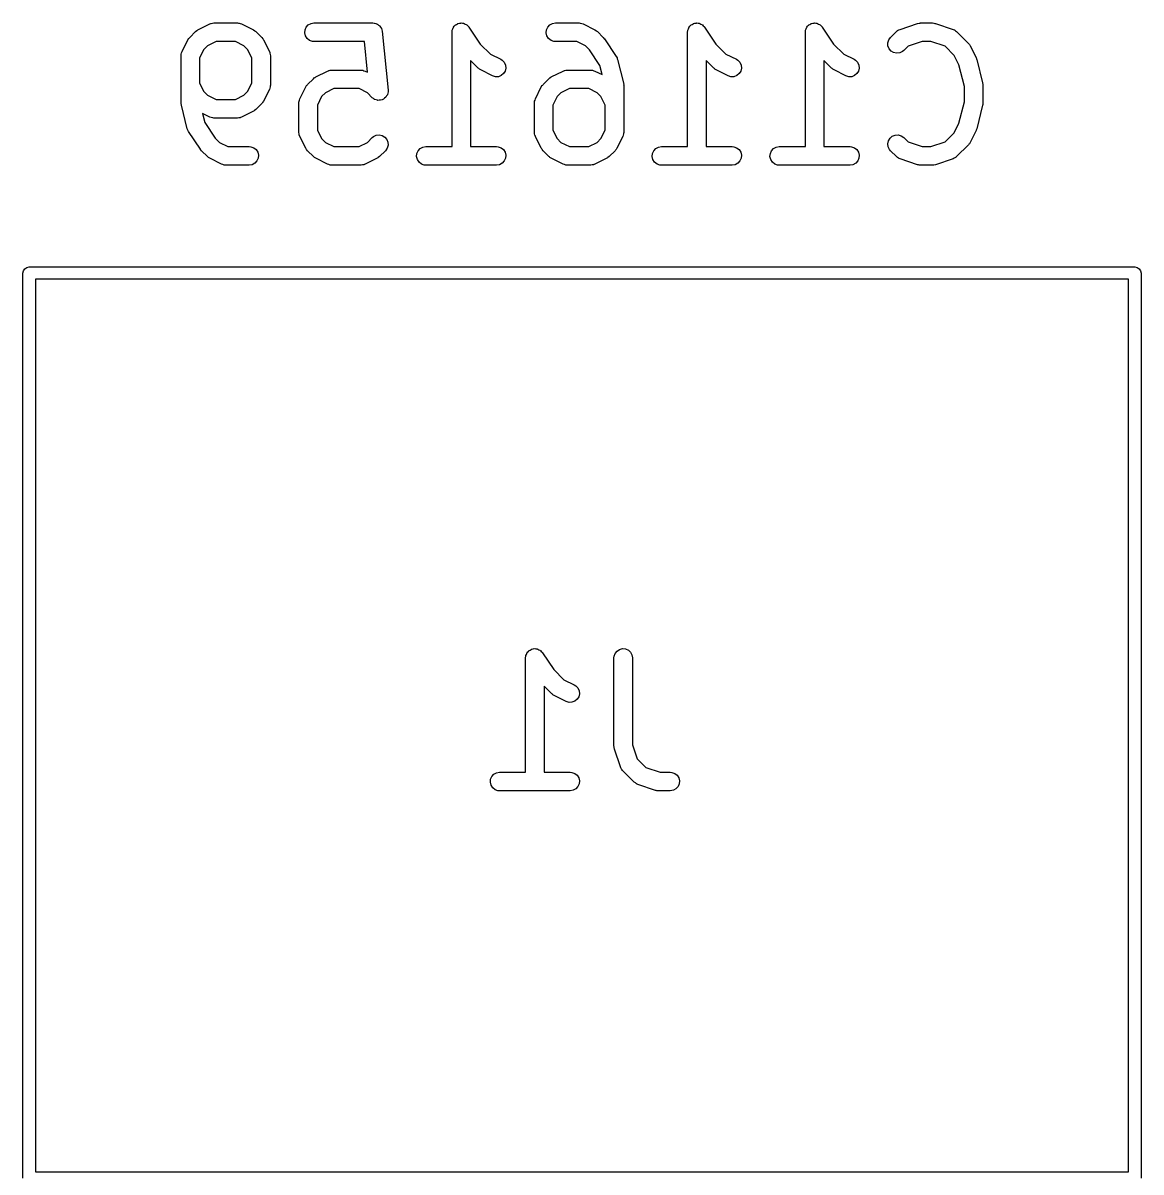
# Model space of a CAD drawing. Extents: x 112 to 157.4, y -89.4 to -52.4.
# Drawn here: x 147.1 to 156.15, y -61.73 to -52.44 of the extents above; entities that cross this region are included whole.
import ezdxf

# ---------------------------------------------------------------- set-up
doc = ezdxf.new("R2010")
doc.units = 0
doc.layers.add('BLACK', color=7, linetype='CONTINUOUS')

msp = doc.modelspace()

# ---------------------------------------------------------------- linework, layer by layer
at = {"layer": 'BLACK', "linetype": 'CONTINUOUS'}
for p, q in [((148.501, -52.507), (148.51, -52.4986)), ((148.51, -52.4986), (148.515, -52.4962)), ((148.515, -52.4962), (148.52, -52.4929)), ((148.52, -52.4929), (148.615, -52.4453)), ((148.615, -52.4453), (148.623, -52.4422)), ((148.623, -52.4422), (148.625, -52.4414)), ((148.625, -52.4413), (148.627, -52.4405)), ((148.625, -52.4414), (148.625, -52.4413)), ((148.627, -52.4405), (148.638, -52.4392)), ((148.638, -52.4392), (148.649, -52.4374)), ((148.649, -52.4374), (148.839, -52.4374)), ((148.839, -52.4374), (148.848, -52.4381)), ((148.848, -52.4381), (148.849, -52.4381)), ((148.849, -52.4381), (148.85, -52.4383)), ((148.85, -52.4383), (148.852, -52.4385)), ((148.852, -52.4385), (148.862, -52.4421)), ((148.862, -52.4421), (148.873, -52.4453)), ((148.873, -52.4453), (148.968, -52.4929)), ((148.968, -52.4929), (148.979, -52.4997)), ((148.979, -52.4997), (148.983, -52.5037)), ((148.983, -52.5037), (148.988, -52.507)), ((149.384, -52.5183), (149.386, -52.4937)), ((149.386, -52.4937), (149.396, -52.4712)), ((149.396, -52.4712), (149.412, -52.4531)), ((149.412, -52.4531), (149.434, -52.4414)), ((149.434, -52.4414), (149.458, -52.4374)), ((149.458, -52.4374), (149.935, -52.4374)), ((149.935, -52.4374), (149.945, -52.4383)), ((149.945, -52.4383), (149.946, -52.4382)), ((149.946, -52.4382), (149.946, -52.4384)), ((149.946, -52.4384), (149.947, -52.4385)), ((149.947, -52.4385), (149.958, -52.4423)), ((149.958, -52.4423), (149.969, -52.4459)), ((149.969, -52.4459), (149.97, -52.4464)), ((149.97, -52.4464), (149.971, -52.4467)), ((149.971, -52.4467), (149.98, -52.4538)), ((149.98, -52.4538), (149.989, -52.4607)), ((149.989, -52.4607), (149.989, -52.4614)), ((149.989, -52.4614), (149.99, -52.4619)), ((149.99, -52.4619), (149.996, -52.4716)), ((149.996, -52.4716), (150.003, -52.4811)), ((150.003, -52.4811), (150.003, -52.4819)), ((150.003, -52.4819), (150.003, -52.4826)), ((150.003, -52.4826), (150.006, -52.4938)), ((150.006, -52.4938), (150.009, -52.5049)), ((150.009, -52.5049), (150.057, -52.9811)), ((150.574, -52.5124), (150.575, -52.4995)), ((150.575, -52.4995), (150.576, -52.4969)), ((150.576, -52.4942), (150.58, -52.4854)), ((150.576, -52.4969), (150.576, -52.4942)), ((150.58, -52.4854), (150.583, -52.4762)), ((150.583, -52.4762), (150.585, -52.4741)), ((150.585, -52.4741), (150.586, -52.4716)), ((150.586, -52.4716), (150.592, -52.4645)), ((150.592, -52.4645), (150.598, -52.4569)), ((150.598, -52.4569), (150.601, -52.4554)), ((150.601, -52.4554), (150.602, -52.4534)), ((150.602, -52.4534), (150.611, -52.4488)), ((150.611, -52.4488), (150.619, -52.4435)), ((150.619, -52.4435), (150.622, -52.4429)), ((150.622, -52.4429), (150.624, -52.4416)), ((150.624, -52.4416), (150.634, -52.4399)), ((150.634, -52.4399), (150.643, -52.4376)), ((150.643, -52.4376), (150.646, -52.4378)), ((150.646, -52.4378), (150.648, -52.4374)), ((150.648, -52.4374), (150.658, -52.4389)), ((150.658, -52.4389), (150.667, -52.4397)), ((150.667, -52.4397), (150.67, -52.4408)), ((150.67, -52.4408), (150.673, -52.4413)), ((150.673, -52.4413), (150.681, -52.4458)), ((150.681, -52.4458), (150.69, -52.4497)), ((150.69, -52.4497), (150.692, -52.4515)), ((150.692, -52.4515), (150.694, -52.4528)), ((150.694, -52.4528), (150.701, -52.4598)), ((150.701, -52.4598), (150.708, -52.4664)), ((150.708, -52.4664), (150.709, -52.4688)), ((150.709, -52.4688), (150.711, -52.4708)), ((150.711, -52.4708), (150.802, -52.6075)), ((151.336, -52.5183), (151.338, -52.4937)), ((151.338, -52.4937), (151.348, -52.4712)), ((151.348, -52.4712), (151.365, -52.4531)), ((151.365, -52.4531), (151.386, -52.4414)), ((151.386, -52.4414), (151.411, -52.4374)), ((151.411, -52.4374), (151.601, -52.4374)), ((151.601, -52.4374), (151.61, -52.4381)), ((151.61, -52.4381), (151.611, -52.4381)), ((151.611, -52.4381), (151.612, -52.4383)), ((151.612, -52.4383), (151.614, -52.4385)), ((151.614, -52.4385), (151.624, -52.4421)), ((151.624, -52.4421), (151.635, -52.4453)), ((151.635, -52.4453), (151.73, -52.4929)), ((151.73, -52.4929), (151.741, -52.4997)), ((151.741, -52.4997), (151.745, -52.5037)), ((151.745, -52.5037), (151.749, -52.507)), ((152.479, -52.5124), (152.48, -52.4995)), ((152.48, -52.4995), (152.481, -52.4969)), ((152.481, -52.4942), (152.485, -52.4854)), ((152.481, -52.4969), (152.481, -52.4942)), ((152.485, -52.4854), (152.488, -52.4762)), ((152.488, -52.4762), (152.49, -52.4741)), ((152.49, -52.4741), (152.491, -52.4716)), ((152.491, -52.4716), (152.497, -52.4645)), ((152.497, -52.4645), (152.503, -52.4569)), ((152.503, -52.4569), (152.505, -52.4554)), ((152.505, -52.4554), (152.507, -52.4534)), ((152.507, -52.4534), (152.516, -52.4488)), ((152.516, -52.4488), (152.524, -52.4435)), ((152.524, -52.4435), (152.526, -52.4429)), ((152.526, -52.4429), (152.529, -52.4416)), ((152.529, -52.4416), (152.538, -52.4399)), ((152.538, -52.4399), (152.548, -52.4376)), ((152.548, -52.4376), (152.55, -52.4378)), ((152.55, -52.4378), (152.553, -52.4374)), ((152.553, -52.4374), (152.563, -52.4389)), ((152.563, -52.4389), (152.572, -52.4397)), ((152.572, -52.4397), (152.575, -52.4408)), ((152.575, -52.4408), (152.577, -52.4413)), ((152.577, -52.4413), (152.586, -52.4458)), ((152.586, -52.4458), (152.595, -52.4497)), ((152.595, -52.4497), (152.597, -52.4515)), ((152.597, -52.4515), (152.599, -52.4528)), ((152.599, -52.4528), (152.606, -52.4598)), ((152.606, -52.4598), (152.613, -52.4664)), ((152.613, -52.4664), (152.614, -52.4688)), ((152.614, -52.4688), (152.616, -52.4708)), ((152.616, -52.4708), (152.707, -52.6075)), ((153.431, -52.5124), (153.432, -52.4995)), ((153.432, -52.4995), (153.433, -52.4969)), ((153.433, -52.4942), (153.437, -52.4854)), ((153.433, -52.4969), (153.433, -52.4942)), ((153.437, -52.4854), (153.44, -52.4762)), ((153.44, -52.4762), (153.442, -52.4741)), ((153.442, -52.4741), (153.443, -52.4716)), ((153.443, -52.4716), (153.449, -52.4645)), ((153.449, -52.4645), (153.455, -52.4569)), ((153.455, -52.4569), (153.458, -52.4554)), ((153.458, -52.4554), (153.46, -52.4534)), ((153.46, -52.4534), (153.468, -52.4488)), ((153.468, -52.4488), (153.476, -52.4435)), ((153.476, -52.4435), (153.479, -52.4429)), ((153.479, -52.4429), (153.481, -52.4416)), ((153.481, -52.4416), (153.491, -52.4399)), ((153.491, -52.4399), (153.5, -52.4376)), ((153.5, -52.4376), (153.503, -52.4378)), ((153.503, -52.4378), (153.505, -52.4374)), ((153.505, -52.4374), (153.515, -52.4389)), ((153.515, -52.4389), (153.525, -52.4397)), ((153.525, -52.4397), (153.527, -52.4408)), ((153.527, -52.4408), (153.53, -52.4413)), ((153.53, -52.4413), (153.538, -52.4458)), ((153.538, -52.4458), (153.547, -52.4497)), ((153.547, -52.4497), (153.549, -52.4515)), ((153.549, -52.4515), (153.552, -52.4528)), ((153.552, -52.4528), (153.558, -52.4598)), ((153.558, -52.4598), (153.565, -52.4664)), ((153.565, -52.4664), (153.567, -52.4688)), ((153.567, -52.4688), (153.568, -52.4708)), ((153.568, -52.4708), (153.659, -52.6075)), ((154.167, -52.507), (154.174, -52.5016)), ((154.174, -52.5016), (154.175, -52.5004)), ((154.175, -52.5004), (154.176, -52.4999)), ((154.176, -52.4999), (154.177, -52.4986)), ((154.177, -52.4986), (154.187, -52.4939)), ((154.187, -52.4939), (154.197, -52.4888)), ((154.197, -52.4888), (154.339, -52.4412)), ((154.339, -52.4412), (154.352, -52.4382)), ((154.352, -52.4382), (154.358, -52.4383)), ((154.358, -52.4383), (154.363, -52.4374)), ((154.363, -52.4374), (154.458, -52.4374)), ((154.458, -52.4374), (154.471, -52.4385)), ((154.471, -52.4385), (154.477, -52.4404)), ((154.477, -52.4404), (154.482, -52.4412)), ((154.482, -52.4412), (154.625, -52.4888)), ((154.625, -52.4888), (154.633, -52.4922)), ((154.633, -52.4922), (154.634, -52.4926)), ((154.634, -52.4926), (154.635, -52.4932)), ((154.635, -52.4932), (154.637, -52.494)), ((154.637, -52.494), (154.645, -52.5007)), ((154.645, -52.5007), (154.654, -52.507)), ((148.391, -52.6693), (148.439, -52.5741)), ((148.439, -52.5741), (148.446, -52.563)), ((148.446, -52.563), (148.45, -52.5591)), ((148.45, -52.5591), (148.453, -52.5546)), ((148.453, -52.5546), (148.501, -52.507)), ((148.667, -52.5874), (148.598, -52.6216)), ((148.822, -52.5874), (148.667, -52.5874)), ((148.89, -52.6216), (148.822, -52.5874)), ((148.988, -52.507), (149.035, -52.5546)), ((149.035, -52.5546), (149.044, -52.5645)), ((149.044, -52.5645), (149.046, -52.5695)), ((149.046, -52.5695), (149.049, -52.5741)), ((149.049, -52.5741), (149.097, -52.6693)), ((149.39, -52.5422), (149.384, -52.5183)), ((149.403, -52.5629), (149.39, -52.5422)), ((149.422, -52.5781), (149.403, -52.5629)), ((149.445, -52.5863), (149.422, -52.5781)), ((149.458, -52.5874), (149.445, -52.5863)), ((149.867, -52.5874), (149.458, -52.5874)), ((149.891, -52.8356), (149.867, -52.5874)), ((150.574, -53.4374), (150.574, -52.5124)), ((151.342, -52.5422), (151.336, -52.5183)), ((151.355, -52.5629), (151.342, -52.5422)), ((151.375, -52.5781), (151.355, -52.5629)), ((151.398, -52.5863), (151.375, -52.5781)), ((151.411, -52.5874), (151.398, -52.5863)), ((151.583, -52.5874), (151.411, -52.5874)), ((151.652, -52.6216), (151.583, -52.5874)), ((151.749, -52.507), (151.797, -52.5546)), ((151.797, -52.5546), (151.805, -52.5645)), ((151.805, -52.5645), (151.806, -52.5653)), ((151.806, -52.5653), (151.806, -52.566)), ((151.806, -52.566), (151.902, -52.7089)), ((152.479, -53.4374), (152.479, -52.5124)), ((153.431, -53.4374), (153.431, -52.5124)), ((154.098, -52.5982), (154.105, -52.5746)), ((154.105, -52.5746), (154.12, -52.5546)), ((154.12, -52.5546), (154.167, -52.507)), ((154.375, -52.5874), (154.261, -52.6256)), ((154.446, -52.5874), (154.375, -52.5874)), ((154.561, -52.6256), (154.446, -52.5874)), ((154.654, -52.507), (154.749, -52.6022)), ((148.384, -52.69), (148.388, -52.6797)), ((148.384, -52.692), (148.384, -52.69)), ((148.388, -52.6797), (148.391, -52.6693)), ((148.568, -52.652), (148.533, -52.7206)), ((148.598, -52.6216), (148.568, -52.652)), ((148.921, -52.652), (148.89, -52.6216)), ((148.955, -52.7206), (148.921, -52.652)), ((149.097, -52.6693), (149.1, -52.6771)), ((149.1, -52.6771), (149.101, -52.6786)), ((149.101, -52.6786), (149.101, -52.6795)), ((149.101, -52.6795), (149.102, -52.6813)), ((149.102, -52.6813), (149.103, -52.6921)), ((150.802, -52.6075), (150.884, -52.6888)), ((150.884, -52.6888), (150.968, -52.731)), ((151.686, -52.6554), (151.652, -52.6216)), ((151.77, -52.7813), (151.686, -52.6554)), ((152.707, -52.6075), (152.788, -52.6888)), ((152.788, -52.6888), (152.873, -52.731)), ((153.659, -52.6075), (153.741, -52.6888)), ((153.741, -52.6888), (153.825, -52.731)), ((154.099, -52.6228), (154.098, -52.5982)), ((154.108, -52.6458), (154.099, -52.6228)), ((154.124, -52.6646), (154.108, -52.6458)), ((154.145, -52.6774), (154.124, -52.6646)), ((154.169, -52.6825), (154.145, -52.6774)), ((154.194, -52.6796), (154.169, -52.6825)), ((154.216, -52.669), (154.194, -52.6796)), ((154.226, -52.6607), (154.216, -52.669)), ((154.261, -52.6256), (154.226, -52.6607)), ((154.635, -52.6997), (154.561, -52.6256)), ((154.749, -52.6022), (154.758, -52.6121)), ((154.758, -52.6121), (154.76, -52.6172)), ((154.76, -52.6172), (154.764, -52.6217)), ((154.764, -52.6217), (154.811, -52.7169)), ((148.383, -52.7029), (148.384, -52.6945)), ((148.383, -53.0838), (148.383, -52.7029)), ((148.384, -52.6929), (148.384, -52.692)), ((148.384, -52.6945), (148.384, -52.6929)), ((148.533, -52.7206), (148.533, -52.9232)), ((148.955, -52.9232), (148.955, -52.7206)), ((149.103, -52.6921), (149.105, -52.7029)), ((149.105, -52.7029), (149.105, -52.941)), ((150.786, -52.8035), (150.724, -52.7411)), ((150.724, -52.7411), (150.724, -53.4374)), ((150.968, -52.731), (150.979, -52.7378)), ((150.979, -52.7378), (150.996, -52.7555)), ((150.996, -52.7555), (151.007, -52.7778)), ((151.007, -52.7778), (151.009, -52.8022)), ((151.788, -52.8554), (151.77, -52.7813)), ((151.902, -52.7089), (151.902, -52.7095)), ((151.902, -52.7095), (151.902, -52.7097)), ((151.902, -52.7097), (151.903, -52.7105)), ((151.903, -52.7105), (151.908, -52.7202)), ((151.908, -52.7202), (151.909, -52.7264)), ((151.909, -52.7264), (151.912, -52.7323)), ((151.912, -52.7323), (151.96, -52.9228)), ((152.691, -52.8035), (152.629, -52.7411)), ((152.629, -52.7411), (152.629, -53.4374)), ((152.873, -52.731), (152.884, -52.7378)), ((152.884, -52.7378), (152.901, -52.7555)), ((152.901, -52.7555), (152.911, -52.7778)), ((152.911, -52.7778), (152.914, -52.8022)), ((153.643, -52.8035), (153.581, -52.7411)), ((153.581, -52.7411), (153.581, -53.4374)), ((153.825, -52.731), (153.836, -52.7378)), ((153.836, -52.7378), (153.853, -52.7555)), ((153.853, -52.7555), (153.864, -52.7778)), ((153.864, -52.7778), (153.867, -52.8022)), ((154.673, -52.7767), (154.635, -52.6997)), ((154.717, -52.9502), (154.673, -52.7767)), ((154.811, -52.7169), (154.816, -52.729)), ((154.816, -52.729), (154.816, -52.7307)), ((154.816, -52.7307), (154.817, -52.7323)), ((154.817, -52.7323), (154.864, -52.9228)), ((149.468, -52.8772), (149.472, -52.8739)), ((149.472, -52.8739), (149.568, -52.8263)), ((149.568, -52.8263), (149.575, -52.8232)), ((149.575, -52.8232), (149.577, -52.8224)), ((149.577, -52.8224), (149.578, -52.8222)), ((149.578, -52.8222), (149.58, -52.8215)), ((149.58, -52.8215), (149.59, -52.8201)), ((149.59, -52.8201), (149.601, -52.8183)), ((149.601, -52.8183), (149.839, -52.8183)), ((149.839, -52.8183), (149.848, -52.8191)), ((149.848, -52.8191), (149.849, -52.819)), ((149.849, -52.819), (149.85, -52.8193)), ((149.85, -52.8193), (149.852, -52.8194)), ((149.852, -52.8194), (149.862, -52.8231)), ((149.862, -52.8231), (149.873, -52.8263)), ((149.873, -52.8263), (149.891, -52.8356)), ((150.791, -52.8068), (150.786, -52.8035)), ((150.795, -52.8108), (150.791, -52.8068)), ((150.806, -52.8176), (150.795, -52.8108)), ((150.901, -52.8652), (150.806, -52.8176)), ((150.925, -52.8724), (150.901, -52.8652)), ((150.949, -52.8717), (150.925, -52.8724)), ((150.972, -52.863), (150.949, -52.8717)), ((150.991, -52.8473), (150.972, -52.863)), ((151.004, -52.8263), (150.991, -52.8473)), ((151.009, -52.8022), (151.004, -52.8263)), ((151.373, -52.8772), (151.377, -52.8739)), ((151.377, -52.8739), (151.472, -52.8263)), ((151.472, -52.8263), (151.48, -52.8232)), ((151.48, -52.8232), (151.482, -52.8224)), ((151.482, -52.8224), (151.483, -52.8222)), ((151.483, -52.8222), (151.484, -52.8215)), ((151.484, -52.8215), (151.495, -52.8201)), ((151.495, -52.8201), (151.506, -52.8183)), ((151.506, -52.8183), (151.696, -52.8183)), ((151.696, -52.8183), (151.705, -52.8191)), ((151.705, -52.8191), (151.706, -52.819)), ((151.706, -52.819), (151.707, -52.8193)), ((151.707, -52.8193), (151.709, -52.8194)), ((151.709, -52.8194), (151.72, -52.8231)), ((151.72, -52.8231), (151.73, -52.8263)), ((151.73, -52.8263), (151.788, -52.8554)), ((152.696, -52.8068), (152.691, -52.8035)), ((152.699, -52.8108), (152.696, -52.8068)), ((152.711, -52.8176), (152.699, -52.8108)), ((152.806, -52.8652), (152.711, -52.8176)), ((152.829, -52.8724), (152.806, -52.8652)), ((152.854, -52.8717), (152.829, -52.8724)), ((152.877, -52.863), (152.854, -52.8717)), ((152.896, -52.8473), (152.877, -52.863)), ((152.909, -52.8263), (152.896, -52.8473)), ((152.914, -52.8022), (152.909, -52.8263)), ((153.648, -52.8068), (153.643, -52.8035)), ((153.652, -52.8108), (153.648, -52.8068)), ((153.663, -52.8176), (153.652, -52.8108)), ((153.758, -52.8652), (153.663, -52.8176)), ((153.782, -52.8724), (153.758, -52.8652)), ((153.806, -52.8717), (153.782, -52.8724)), ((153.829, -52.863), (153.806, -52.8717)), ((153.848, -52.8473), (153.829, -52.863)), ((153.861, -52.8263), (153.848, -52.8473)), ((153.867, -52.8022), (153.861, -52.8263)), ((148.533, -52.9232), (148.568, -52.9918)), ((148.921, -52.9918), (148.955, -52.9232)), ((149.1, -52.9641), (149.097, -52.9745)), ((149.104, -52.9538), (149.1, -52.9641)), ((149.105, -52.941), (149.104, -52.9493)), ((149.104, -52.9493), (149.104, -52.951)), ((149.104, -52.951), (149.104, -52.9518)), ((149.104, -52.9518), (149.104, -52.9538)), ((149.344, -53.0503), (149.391, -52.955)), ((149.391, -52.955), (149.398, -52.944)), ((149.398, -52.944), (149.402, -52.9401)), ((149.402, -52.9401), (149.405, -52.9355)), ((149.405, -52.9355), (149.453, -52.8879)), ((149.453, -52.8879), (149.463, -52.8796)), ((149.463, -52.8796), (149.468, -52.8772)), ((149.619, -52.9683), (149.55, -53.0026)), ((149.822, -52.9683), (149.619, -52.9683)), ((149.89, -53.0026), (149.822, -52.9683)), ((151.248, -53.0503), (151.296, -52.955)), ((151.296, -52.955), (151.303, -52.944)), ((151.303, -52.944), (151.307, -52.9401)), ((151.307, -52.9401), (151.31, -52.9355)), ((151.31, -52.9355), (151.358, -52.8879)), ((151.358, -52.8879), (151.368, -52.8796)), ((151.368, -52.8796), (151.373, -52.8772)), ((151.524, -52.9683), (151.455, -53.0026)), ((151.679, -52.9683), (151.524, -52.9683)), ((151.747, -53.0026), (151.679, -52.9683)), ((151.96, -52.9228), (151.962, -52.9355)), ((151.962, -52.9355), (151.961, -52.9383)), ((151.961, -52.9383), (151.962, -52.941)), ((151.962, -52.941), (151.962, -53.3219)), ((154.717, -53.0746), (154.717, -52.9502)), ((154.864, -52.9228), (154.866, -52.9355)), ((154.866, -52.9355), (154.866, -52.9383)), ((154.866, -52.9383), (154.867, -52.941)), ((154.867, -52.941), (154.867, -53.0838)), ((148.568, -52.9918), (148.598, -53.0222)), ((148.598, -53.0222), (148.667, -53.0564)), ((148.667, -53.0564), (148.822, -53.0564)), ((148.822, -53.0564), (148.89, -53.0222)), ((148.89, -53.0222), (148.921, -52.9918)), ((149.097, -52.9745), (149.049, -53.0697)), ((149.337, -53.0709), (149.34, -53.0607)), ((149.34, -53.0607), (149.344, -53.0503)), ((149.52, -53.033), (149.486, -53.1015)), ((149.55, -53.0026), (149.52, -53.033)), ((149.929, -53.0416), (149.89, -53.0026)), ((149.938, -53.0482), (149.929, -53.0416)), ((149.947, -53.055), (149.938, -53.0482)), ((149.948, -53.0554), (149.947, -53.055)), ((149.949, -53.0559), (149.948, -53.0554)), ((149.96, -53.0592), (149.949, -53.0559)), ((149.971, -53.0627), (149.96, -53.0592)), ((149.972, -53.0627), (149.971, -53.0627)), ((149.973, -53.063), (149.972, -53.0627)), ((149.984, -53.0625), (149.973, -53.063)), ((149.995, -53.0624), (149.984, -53.0625)), ((149.996, -53.0621), (149.995, -53.0624)), ((149.997, -53.062), (149.996, -53.0621)), ((150.008, -53.0579), (149.997, -53.062)), ((150.019, -53.0541), (150.008, -53.0579)), ((150.02, -53.0531), (150.019, -53.0535)), ((150.019, -53.0535), (150.019, -53.0541)), ((150.029, -53.0458), (150.02, -53.0531)), ((150.038, -53.0387), (150.029, -53.0458)), ((150.039, -53.0373), (150.038, -53.0379)), ((150.038, -53.0379), (150.038, -53.0387)), ((150.045, -53.0276), (150.039, -53.0373)), ((150.051, -53.018), (150.045, -53.0276)), ((150.052, -53.0162), (150.051, -53.017)), ((150.051, -53.017), (150.051, -53.018)), ((150.054, -53.0051), (150.052, -53.0162)), ((150.057, -52.994), (150.054, -53.0051)), ((150.057, -52.9811), (150.057, -52.9907)), ((150.057, -52.9907), (150.057, -52.9921)), ((150.057, -52.9921), (150.057, -52.9927)), ((150.057, -52.9927), (150.057, -52.994)), ((151.242, -53.0709), (151.245, -53.0607)), ((151.245, -53.0607), (151.248, -53.0503)), ((151.425, -53.033), (151.39, -53.1015)), ((151.455, -53.0026), (151.425, -53.033)), ((151.778, -53.033), (151.747, -53.0026)), ((151.812, -53.1015), (151.778, -53.033)), ((148.384, -53.0865), (148.383, -53.0838)), ((148.384, -53.0892), (148.384, -53.0865)), ((148.386, -53.102), (148.384, -53.0892)), ((148.433, -53.2925), (148.386, -53.102)), ((148.968, -53.1509), (148.873, -53.1985)), ((148.973, -53.1476), (148.968, -53.1509)), ((148.978, -53.1452), (148.973, -53.1476)), ((148.988, -53.1368), (148.978, -53.1452)), ((149.035, -53.0892), (148.988, -53.1368)), ((149.038, -53.0847), (149.035, -53.0892)), ((149.042, -53.0808), (149.038, -53.0847)), ((149.049, -53.0697), (149.042, -53.0808)), ((149.336, -53.0738), (149.337, -53.0729)), ((149.336, -53.0755), (149.336, -53.0738)), ((149.336, -53.0838), (149.336, -53.0755)), ((149.336, -53.3219), (149.336, -53.0838)), ((149.337, -53.0729), (149.337, -53.0709)), ((149.486, -53.1015), (149.486, -53.3042)), ((151.24, -53.0838), (151.241, -53.0755)), ((151.24, -53.3219), (151.24, -53.0838)), ((151.241, -53.0729), (151.242, -53.0709)), ((151.241, -53.0738), (151.241, -53.0729)), ((151.241, -53.0755), (151.241, -53.0738)), ((151.39, -53.1015), (151.39, -53.3042)), ((151.812, -53.3042), (151.812, -53.1015)), ((154.673, -53.2481), (154.717, -53.0746)), ((154.864, -53.102), (154.817, -53.2925)), ((154.865, -53.0993), (154.864, -53.102)), ((154.866, -53.0967), (154.865, -53.0993)), ((154.867, -53.0838), (154.866, -53.0967)), ((148.615, -53.1985), (148.557, -53.1694)), ((148.557, -53.1694), (148.576, -53.2435)), ((148.576, -53.2435), (148.659, -53.3694)), ((148.626, -53.2017), (148.615, -53.1985)), ((148.636, -53.2053), (148.626, -53.2017)), ((148.638, -53.2055), (148.636, -53.2053)), ((148.639, -53.2058), (148.638, -53.2055)), ((148.64, -53.2057), (148.639, -53.2058)), ((148.649, -53.2064), (148.64, -53.2057)), ((148.839, -53.2064), (148.649, -53.2064)), ((148.85, -53.2046), (148.839, -53.2064)), ((148.861, -53.2033), (148.85, -53.2046)), ((148.863, -53.2025), (148.861, -53.2033)), ((148.864, -53.2024), (148.863, -53.2025)), ((148.865, -53.2016), (148.864, -53.2024)), ((148.873, -53.1985), (148.865, -53.2016)), ((154.635, -53.3251), (154.673, -53.2481)), ((148.436, -53.2983), (148.433, -53.2925)), ((148.437, -53.3045), (148.436, -53.2983)), ((148.443, -53.3143), (148.437, -53.3045)), ((148.443, -53.3151), (148.443, -53.3143)), ((148.443, -53.3153), (148.443, -53.3151)), ((148.444, -53.3159), (148.443, -53.3153)), ((148.539, -53.4587), (148.444, -53.3159)), ((149.337, -53.3326), (149.336, -53.3219)), ((149.339, -53.3434), (149.337, -53.3326)), ((149.486, -53.3042), (149.52, -53.3727)), ((151.242, -53.3326), (151.24, -53.3219)), ((151.244, -53.3434), (151.242, -53.3326)), ((151.39, -53.3042), (151.425, -53.3727)), ((151.778, -53.3727), (151.812, -53.3042)), ((151.961, -53.3348), (151.957, -53.3451)), ((151.962, -53.3219), (151.961, -53.3302)), ((151.961, -53.3302), (151.961, -53.3319)), ((151.961, -53.3319), (151.961, -53.3328)), ((151.961, -53.3328), (151.961, -53.3348)), ((154.561, -53.3992), (154.635, -53.3251)), ((154.811, -53.3078), (154.764, -53.4031)), ((154.812, -53.3062), (154.811, -53.3078)), ((154.813, -53.3047), (154.812, -53.3062)), ((154.817, -53.2925), (154.813, -53.3047)), ((148.659, -53.3694), (148.693, -53.4031)), ((148.693, -53.4031), (148.762, -53.4374)), ((149.34, -53.3453), (149.339, -53.3434)), ((149.34, -53.3462), (149.34, -53.3453)), ((149.341, -53.3477), (149.34, -53.3462)), ((149.344, -53.3554), (149.341, -53.3477)), ((149.391, -53.4507), (149.344, -53.3554)), ((149.52, -53.3727), (149.55, -53.4031)), ((149.55, -53.4031), (149.619, -53.4374)), ((149.822, -53.4374), (149.89, -53.4031)), ((149.89, -53.4031), (149.929, -53.3641)), ((149.929, -53.3641), (149.939, -53.3558)), ((149.939, -53.3558), (149.961, -53.3451)), ((149.961, -53.3451), (149.986, -53.3422)), ((149.986, -53.3422), (150.01, -53.3474)), ((150.01, -53.3474), (150.031, -53.3601)), ((150.031, -53.3601), (150.047, -53.379)), ((150.047, -53.379), (150.056, -53.4019)), ((150.057, -53.4265), (150.049, -53.4501)), ((150.056, -53.4019), (150.057, -53.4265)), ((151.244, -53.3453), (151.244, -53.3434)), ((151.245, -53.3462), (151.244, -53.3453)), ((151.245, -53.3477), (151.245, -53.3462)), ((151.248, -53.3554), (151.245, -53.3477)), ((151.296, -53.4507), (151.248, -53.3554)), ((151.425, -53.3727), (151.455, -53.4031)), ((151.455, -53.4031), (151.524, -53.4374)), ((151.679, -53.4374), (151.747, -53.4031)), ((151.747, -53.4031), (151.778, -53.3727)), ((151.954, -53.3554), (151.906, -53.4507)), ((151.957, -53.3451), (151.954, -53.3554)), ((154.098, -53.4136), (154.103, -53.3895)), ((154.101, -53.4381), (154.098, -53.4136)), ((154.103, -53.3895), (154.116, -53.3684)), ((154.116, -53.3684), (154.134, -53.3526)), ((154.134, -53.3526), (154.157, -53.3437)), ((154.157, -53.3437), (154.182, -53.3427)), ((154.182, -53.3427), (154.206, -53.3498)), ((154.206, -53.3498), (154.226, -53.3641)), ((154.226, -53.3641), (154.261, -53.3992)), ((154.261, -53.3992), (154.375, -53.4374)), ((154.446, -53.4374), (154.561, -53.3992)), ((154.749, -53.4226), (154.654, -53.5178)), ((154.753, -53.418), (154.749, -53.4226)), ((154.757, -53.4141), (154.753, -53.418)), ((154.764, -53.4031), (154.757, -53.4141)), ((148.539, -53.4594), (148.539, -53.4587)), ((148.54, -53.4603), (148.539, -53.4594)), ((148.548, -53.4702), (148.54, -53.4603)), ((148.596, -53.5178), (148.548, -53.4702)), ((148.6, -53.5211), (148.596, -53.5178)), ((148.604, -53.5251), (148.6, -53.5211)), ((148.615, -53.5318), (148.604, -53.5251)), ((148.762, -53.4374), (148.935, -53.4374)), ((148.935, -53.4374), (148.947, -53.4385)), ((148.947, -53.4385), (148.971, -53.4467)), ((148.971, -53.4467), (148.99, -53.4619)), ((148.99, -53.4619), (149.003, -53.4826)), ((149.003, -53.4826), (149.009, -53.5065)), ((149.009, -53.5065), (149.007, -53.531)), ((149.395, -53.4552), (149.391, -53.4507)), ((149.397, -53.4603), (149.395, -53.4552)), ((149.405, -53.4702), (149.397, -53.4603)), ((149.453, -53.5178), (149.405, -53.4702)), ((149.457, -53.5211), (149.453, -53.5178)), ((149.461, -53.5251), (149.457, -53.5211)), ((149.472, -53.5318), (149.461, -53.5251)), ((149.619, -53.4374), (149.822, -53.4374)), ((149.978, -53.5261), (149.973, -53.5285)), ((149.988, -53.5178), (149.978, -53.5261)), ((150.035, -53.4702), (149.988, -53.5178)), ((150.049, -53.4501), (150.035, -53.4702)), ((150.288, -53.5183), (150.29, -53.4937)), ((150.294, -53.5422), (150.288, -53.5183)), ((150.29, -53.4937), (150.3, -53.4712)), ((150.3, -53.4712), (150.317, -53.4531)), ((150.317, -53.4531), (150.339, -53.4414)), ((150.339, -53.4414), (150.363, -53.4374)), ((150.363, -53.4374), (150.574, -53.4374)), ((150.724, -53.4374), (150.935, -53.4374)), ((150.935, -53.4374), (150.947, -53.4385)), ((150.947, -53.4385), (150.971, -53.4467)), ((150.971, -53.4467), (150.99, -53.4619)), ((150.99, -53.4619), (151.003, -53.4826)), ((151.003, -53.4826), (151.009, -53.5065)), ((151.009, -53.5065), (151.007, -53.531)), ((151.299, -53.4552), (151.296, -53.4507)), ((151.302, -53.4603), (151.299, -53.4552)), ((151.31, -53.4702), (151.302, -53.4603)), ((151.358, -53.5178), (151.31, -53.4702)), ((151.362, -53.5211), (151.358, -53.5178)), ((151.366, -53.5251), (151.362, -53.5211)), ((151.377, -53.5318), (151.366, -53.5251)), ((151.524, -53.4374), (151.679, -53.4374)), ((151.835, -53.5261), (151.83, -53.5285)), ((151.845, -53.5178), (151.835, -53.5261)), ((151.892, -53.4702), (151.845, -53.5178)), ((151.896, -53.4656), (151.892, -53.4702)), ((151.9, -53.4617), (151.896, -53.4656)), ((151.906, -53.4507), (151.9, -53.4617)), ((152.193, -53.5183), (152.195, -53.4937)), ((152.199, -53.5422), (152.193, -53.5183)), ((152.195, -53.4937), (152.205, -53.4712)), ((152.205, -53.4712), (152.222, -53.4531)), ((152.222, -53.4531), (152.244, -53.4414)), ((152.244, -53.4414), (152.268, -53.4374)), ((152.268, -53.4374), (152.479, -53.4374)), ((152.629, -53.4374), (152.839, -53.4374)), ((152.839, -53.4374), (152.852, -53.4385)), ((152.852, -53.4385), (152.875, -53.4467)), ((152.875, -53.4467), (152.895, -53.4619)), ((152.895, -53.4619), (152.908, -53.4826)), ((152.908, -53.4826), (152.914, -53.5065)), ((152.914, -53.5065), (152.912, -53.531)), ((153.145, -53.5183), (153.148, -53.4937)), ((153.151, -53.5422), (153.145, -53.5183)), ((153.148, -53.4937), (153.158, -53.4712)), ((153.158, -53.4712), (153.174, -53.4531)), ((153.174, -53.4531), (153.196, -53.4414)), ((153.196, -53.4414), (153.22, -53.4374)), ((153.22, -53.4374), (153.431, -53.4374)), ((153.581, -53.4374), (153.792, -53.4374)), ((153.792, -53.4374), (153.805, -53.4385)), ((153.805, -53.4385), (153.828, -53.4467)), ((153.828, -53.4467), (153.847, -53.4619)), ((153.847, -53.4619), (153.86, -53.4826)), ((153.86, -53.4826), (153.866, -53.5065)), ((153.866, -53.5065), (153.864, -53.531)), ((154.111, -53.4603), (154.101, -53.4381)), ((154.12, -53.4702), (154.111, -53.4603)), ((154.167, -53.5178), (154.12, -53.4702)), ((154.176, -53.5241), (154.167, -53.5178)), ((154.185, -53.5308), (154.176, -53.5241)), ((154.375, -53.4374), (154.446, -53.4374)), ((154.644, -53.5261), (154.635, -53.5308)), ((154.646, -53.5248), (154.644, -53.5261)), ((154.647, -53.5244), (154.646, -53.5248)), ((154.648, -53.5232), (154.647, -53.5244)), ((154.654, -53.5178), (154.648, -53.5232)), ((148.711, -53.5795), (148.615, -53.5318)), ((148.721, -53.5827), (148.711, -53.5795)), ((148.731, -53.5863), (148.721, -53.5827)), ((148.733, -53.5864), (148.731, -53.5863)), ((148.734, -53.5867), (148.733, -53.5864)), ((148.736, -53.5867), (148.734, -53.5867)), ((148.744, -53.5874), (148.736, -53.5867)), ((148.935, -53.5874), (148.744, -53.5874)), ((148.959, -53.5833), (148.935, -53.5874)), ((148.98, -53.5716), (148.959, -53.5833)), ((148.997, -53.5536), (148.98, -53.5716)), ((149.007, -53.531), (148.997, -53.5536)), ((149.568, -53.5795), (149.472, -53.5318)), ((149.578, -53.5827), (149.568, -53.5795)), ((149.588, -53.5863), (149.578, -53.5827)), ((149.59, -53.5864), (149.588, -53.5863)), ((149.591, -53.5867), (149.59, -53.5864)), ((149.593, -53.5867), (149.591, -53.5867)), ((149.601, -53.5874), (149.593, -53.5867)), ((149.839, -53.5874), (149.601, -53.5874)), ((149.85, -53.5856), (149.839, -53.5874)), ((149.861, -53.5842), (149.85, -53.5856)), ((149.863, -53.5835), (149.861, -53.5842)), ((149.864, -53.5833), (149.863, -53.5835)), ((149.865, -53.5825), (149.864, -53.5833)), ((149.873, -53.5795), (149.865, -53.5825)), ((149.968, -53.5318), (149.873, -53.5795)), ((149.973, -53.5285), (149.968, -53.5318)), ((150.308, -53.5629), (150.294, -53.5422)), ((150.327, -53.5781), (150.308, -53.5629)), ((150.35, -53.5863), (150.327, -53.5781)), ((150.363, -53.5874), (150.35, -53.5863)), ((150.935, -53.5874), (150.363, -53.5874)), ((150.959, -53.5833), (150.935, -53.5874)), ((150.98, -53.5716), (150.959, -53.5833)), ((150.997, -53.5536), (150.98, -53.5716)), ((151.007, -53.531), (150.997, -53.5536)), ((151.472, -53.5795), (151.377, -53.5318)), ((151.483, -53.5827), (151.472, -53.5795)), ((151.493, -53.5863), (151.483, -53.5827)), ((151.495, -53.5864), (151.493, -53.5863)), ((151.496, -53.5867), (151.495, -53.5864)), ((151.498, -53.5867), (151.496, -53.5867)), ((151.506, -53.5874), (151.498, -53.5867)), ((151.696, -53.5874), (151.506, -53.5874)), ((151.707, -53.5856), (151.696, -53.5874)), ((151.718, -53.5842), (151.707, -53.5856)), ((151.72, -53.5835), (151.718, -53.5842)), ((151.721, -53.5833), (151.72, -53.5835)), ((151.722, -53.5825), (151.721, -53.5833)), ((151.73, -53.5795), (151.722, -53.5825)), ((151.825, -53.5318), (151.73, -53.5795)), ((151.83, -53.5285), (151.825, -53.5318)), ((152.212, -53.5629), (152.199, -53.5422)), ((152.232, -53.5781), (152.212, -53.5629)), ((152.255, -53.5863), (152.232, -53.5781)), ((152.268, -53.5874), (152.255, -53.5863)), ((152.839, -53.5874), (152.268, -53.5874)), ((152.864, -53.5833), (152.839, -53.5874)), ((152.885, -53.5716), (152.864, -53.5833)), ((152.902, -53.5536), (152.885, -53.5716)), ((152.912, -53.531), (152.902, -53.5536)), ((153.165, -53.5629), (153.151, -53.5422)), ((153.184, -53.5781), (153.165, -53.5629)), ((153.207, -53.5863), (153.184, -53.5781)), ((153.22, -53.5874), (153.207, -53.5863)), ((153.792, -53.5874), (153.22, -53.5874)), ((153.816, -53.5833), (153.792, -53.5874)), ((153.838, -53.5716), (153.816, -53.5833)), ((153.854, -53.5536), (153.838, -53.5716)), ((153.864, -53.531), (153.854, -53.5536)), ((154.186, -53.5316), (154.185, -53.5308)), ((154.187, -53.5321), (154.186, -53.5316)), ((154.189, -53.5326), (154.187, -53.5321)), ((154.197, -53.5359), (154.189, -53.5326)), ((154.339, -53.5835), (154.197, -53.5359)), ((154.345, -53.5844), (154.339, -53.5835)), ((154.35, -53.5863), (154.345, -53.5844)), ((154.363, -53.5874), (154.35, -53.5863)), ((154.458, -53.5874), (154.363, -53.5874)), ((154.464, -53.5865), (154.458, -53.5874)), ((154.469, -53.5865), (154.464, -53.5865)), ((154.482, -53.5835), (154.469, -53.5865)), ((154.625, -53.5359), (154.482, -53.5835)), ((154.635, -53.5308), (154.625, -53.5359)), ((147.105, -54.46), (147.109, -54.4409)), ((147.109, -54.4409), (147.12, -54.4246)), ((147.12, -54.4246), (147.136, -54.4138)), ((147.136, -54.4138), (147.155, -54.41)), ((147.155, -54.41), (156.095, -54.41)), ((156.095, -54.41), (156.114, -54.4138)), ((156.114, -54.4138), (156.13, -54.4246)), ((156.13, -54.4246), (156.141, -54.4409)), ((156.141, -54.4409), (156.145, -54.46)), ((147.105, -61.78), (147.105, -54.46)), ((147.205, -54.51), (147.205, -61.73)), ((156.045, -54.51), (147.205, -54.51)), ((156.045, -61.73), (156.045, -54.51)), ((156.145, -54.46), (156.145, -61.78)), ((151.188, -57.5245), (151.194, -57.5169)), ((151.194, -57.5169), (151.196, -57.5154)), ((151.196, -57.5154), (151.198, -57.5134)), ((151.198, -57.5134), (151.206, -57.5088)), ((151.206, -57.5088), (151.214, -57.5035)), ((151.214, -57.5035), (151.217, -57.5029)), ((151.217, -57.5029), (151.219, -57.5016)), ((151.219, -57.5016), (151.229, -57.4999)), ((151.229, -57.4999), (151.238, -57.4976)), ((151.238, -57.4976), (151.241, -57.4978)), ((151.241, -57.4978), (151.244, -57.4974)), ((151.244, -57.4974), (151.253, -57.4989)), ((151.253, -57.4989), (151.263, -57.4997)), ((151.263, -57.4997), (151.265, -57.5008)), ((151.265, -57.5008), (151.268, -57.5013)), ((151.268, -57.5013), (151.276, -57.5058)), ((151.276, -57.5058), (151.285, -57.5097)), ((151.285, -57.5097), (151.287, -57.5115)), ((151.287, -57.5115), (151.29, -57.5128)), ((151.29, -57.5128), (151.296, -57.5198)), ((151.296, -57.5198), (151.303, -57.5264)), ((151.893, -57.5362), (151.908, -57.5169)), ((151.908, -57.5169), (151.929, -57.5035)), ((151.929, -57.5035), (151.952, -57.4976)), ((151.952, -57.4976), (151.977, -57.4997)), ((151.977, -57.4997), (152, -57.5097)), ((152, -57.5097), (152.018, -57.5264)), ((151.169, -57.5724), (151.17, -57.5595)), ((151.169, -58.4974), (151.169, -57.5724)), ((151.17, -57.5595), (151.171, -57.5569)), ((151.171, -57.5542), (151.175, -57.5454)), ((151.171, -57.5569), (151.171, -57.5542)), ((151.175, -57.5454), (151.178, -57.5362)), ((151.178, -57.5362), (151.18, -57.5341)), ((151.18, -57.5341), (151.181, -57.5316)), ((151.181, -57.5316), (151.188, -57.5245)), ((151.303, -57.5264), (151.305, -57.5288)), ((151.305, -57.5288), (151.306, -57.5308)), ((151.306, -57.5308), (151.398, -57.6675)), ((151.883, -57.5724), (151.884, -57.5595)), ((151.883, -58.2867), (151.883, -57.5724)), ((151.884, -57.5595), (151.893, -57.5362)), ((152.018, -57.5264), (152.029, -57.5481)), ((152.029, -57.5481), (152.033, -57.5724)), ((152.033, -57.5724), (152.033, -58.2745)), ((151.398, -57.6675), (151.479, -57.7488)), ((151.381, -57.8635), (151.319, -57.8011)), ((151.319, -57.8011), (151.319, -58.4974)), ((151.479, -57.7488), (151.563, -57.791)), ((151.563, -57.791), (151.574, -57.7978)), ((151.574, -57.7978), (151.591, -57.8155)), ((151.386, -57.8668), (151.381, -57.8635)), ((151.39, -57.8708), (151.386, -57.8668)), ((151.401, -57.8776), (151.39, -57.8708)), ((151.496, -57.9252), (151.401, -57.8776)), ((151.599, -57.8863), (151.586, -57.9073)), ((151.591, -57.8155), (151.602, -57.8378)), ((151.605, -57.8622), (151.599, -57.8863)), ((151.602, -57.8378), (151.605, -57.8622)), ((151.52, -57.9324), (151.496, -57.9252)), ((151.544, -57.9317), (151.52, -57.9324)), ((151.567, -57.923), (151.544, -57.9317)), ((151.586, -57.9073), (151.567, -57.923)), ((151.884, -58.2922), (151.883, -58.2867)), ((151.884, -58.2978), (151.884, -58.2922)), ((151.887, -58.3104), (151.884, -58.2978)), ((151.935, -58.4532), (151.887, -58.3104)), ((152.033, -58.2745), (152.072, -58.389)), ((152.072, -58.389), (152.142, -58.4592)), ((150.886, -58.5537), (150.896, -58.5312)), ((150.896, -58.5312), (150.912, -58.5131)), ((150.912, -58.5131), (150.934, -58.5014)), ((150.934, -58.5014), (150.958, -58.4974)), ((150.958, -58.4974), (151.169, -58.4974)), ((151.319, -58.4974), (151.53, -58.4974)), ((151.53, -58.4974), (151.543, -58.4985)), ((151.543, -58.4985), (151.566, -58.5067)), ((151.566, -58.5067), (151.585, -58.5219)), ((151.585, -58.5219), (151.599, -58.5426)), ((151.599, -58.5426), (151.605, -58.5665)), ((151.94, -58.4628), (151.935, -58.4532)), ((151.945, -58.4726), (151.94, -58.4628)), ((151.946, -58.4742), (151.945, -58.4726)), ((151.946, -58.475), (151.946, -58.4742)), ((151.948, -58.4761), (151.946, -58.475)), ((151.953, -58.4826), (151.948, -58.4761)), ((152.048, -58.5778), (151.953, -58.4826)), ((152.142, -58.4592), (152.256, -58.4974)), ((152.256, -58.4974), (152.339, -58.4974)), ((152.339, -58.4974), (152.352, -58.4985)), ((152.352, -58.4985), (152.375, -58.5067)), ((152.375, -58.5067), (152.395, -58.5219)), ((152.395, -58.5219), (152.408, -58.5426)), ((152.408, -58.5426), (152.414, -58.5665)), ((150.884, -58.5783), (150.886, -58.5537)), ((150.89, -58.6022), (150.884, -58.5783)), ((150.903, -58.6229), (150.89, -58.6022)), ((150.922, -58.6381), (150.903, -58.6229)), ((150.945, -58.6463), (150.922, -58.6381)), ((151.576, -58.6316), (151.554, -58.6433)), ((151.592, -58.6136), (151.576, -58.6316)), ((151.602, -58.591), (151.592, -58.6136)), ((151.605, -58.5665), (151.602, -58.591)), ((152.057, -58.5841), (152.048, -58.5778)), ((152.066, -58.5908), (152.057, -58.5841)), ((152.067, -58.5916), (152.066, -58.5908)), ((152.068, -58.5921), (152.067, -58.5916)), ((152.07, -58.5926), (152.068, -58.5921)), ((152.077, -58.5959), (152.07, -58.5926)), ((152.22, -58.6435), (152.077, -58.5959)), ((152.385, -58.6316), (152.364, -58.6433)), ((152.402, -58.6136), (152.385, -58.6316)), ((152.412, -58.591), (152.402, -58.6136)), ((152.414, -58.5665), (152.412, -58.591)), ((150.958, -58.6474), (150.945, -58.6463)), ((151.53, -58.6474), (150.958, -58.6474)), ((151.554, -58.6433), (151.53, -58.6474)), ((152.226, -58.6444), (152.22, -58.6435)), ((152.231, -58.6463), (152.226, -58.6444)), ((152.244, -58.6474), (152.231, -58.6463)), ((152.339, -58.6474), (152.244, -58.6474)), ((152.364, -58.6433), (152.339, -58.6474)), ((147.205, -61.73), (156.045, -61.73))]:
    msp.add_line(p, q, dxfattribs=at)

doc.saveas('drawing.dxf')
